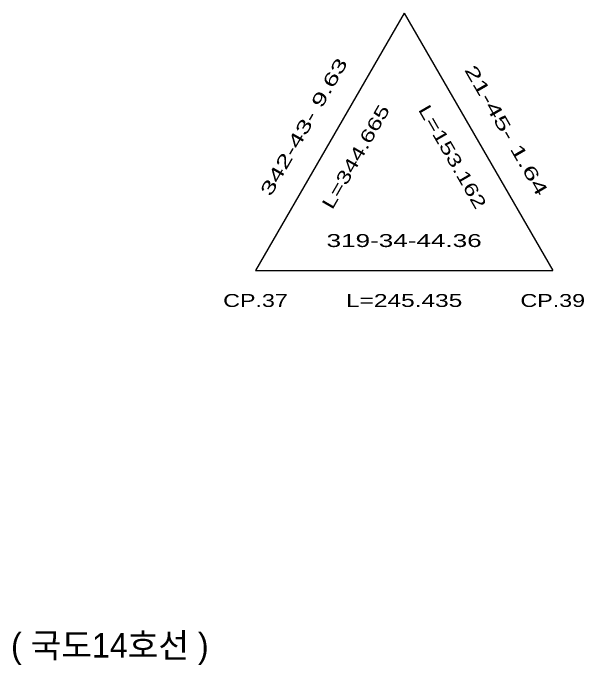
# Model space of a CAD drawing. Header units: millimetres. Extents: x 0 to 841, y 0 to 594.
# Drawn here: x 400.1 to 516.7, y 167.5 to 300.6 of the extents above; entities that cross this region are included whole.
import ezdxf
from ezdxf.enums import TextEntityAlignment as Align

# ---------------------------------------------------------------- set-up
doc = ezdxf.new("R2010")
doc.units = ezdxf.units.MM
doc.header["$LTSCALE"] = 10
for name, color, linetype in [('CA-TABL-LIN2', 1, 'Continuous'), ('CA-TABL-TEX1', 6, 'Continuous'), ('CA-TABL-TEX2', 3, 'Continuous'), ('CZ-TEX1', 6, 'Continuous')]:
    doc.layers.add(name, color=color, linetype=linetype)
doc.styles.add('GHG2', font='Dotum.ttf')
doc.styles.add('RP2', font='Dotum.ttf')

msp = doc.modelspace()

# ---------------------------------------------------------------- linework, layer by layer
at = {"layer": 'CA-TABL-LIN2', "linetype": 'Continuous'}
for p, q in [((479.94, 300.58), (449.58, 248)), ((479.94, 300.58), (510.3, 248)), ((449.58, 248), (510.3, 248))]:
    msp.add_line(p, q, dxfattribs=at)

# ---------------------------------------------------------------- texts
at = {"layer": 'CA-TABL-TEX1', "style": 'RP2', "width": 1.239072}
for s, p, p2 in [('CP.37', (442.98, 240.56), (456.18, 240.56)), ('CP.39', (503.7, 240.56), (516.9, 240.56))]:
    msp.add_text(s, height=2.64, dxfattribs=at).set_placement(p, p2, align=Align.FIT)
at = {"layer": 'CA-TABL-TEX2', "style": 'RP2'}
for s, rotation, width, p, p2 in [('342-43- 9.63', 60, 1.318033, (452.68, 262.97), (468.52, 290.41)), (' 21-45- 1.64', 300, 1.370101, (491.35, 290.41), (507.19, 262.97)), ('L=344.665', 60, 1.296014, (465.26, 260.28), (477.14, 280.86)), ('L=153.162', 300, 1.296014, (482.73, 280.86), (494.61, 260.28))]:
    msp.add_text(s, height=2.64, rotation=rotation, dxfattribs=dict(at, width=width)).set_placement(p, p2, align=Align.FIT)
for s, width, p, p2 in [('319-34-44.36', 1.269777, (464.1, 252.8), (495.78, 252.8)), ('L=245.435', 1.296014, (468.06, 240.56), (491.82, 240.56))]:
    msp.add_text(s, height=2.64, dxfattribs=dict(at, width=width)).set_placement(p, p2, align=Align.FIT)
at = {"layer": 'CZ-TEX1', "style": 'GHG2'}
msp.add_text('( 국도14호선 )', height=5, dxfattribs=at).set_placement((399.65, 168.96))

doc.saveas('drawing.dxf')
